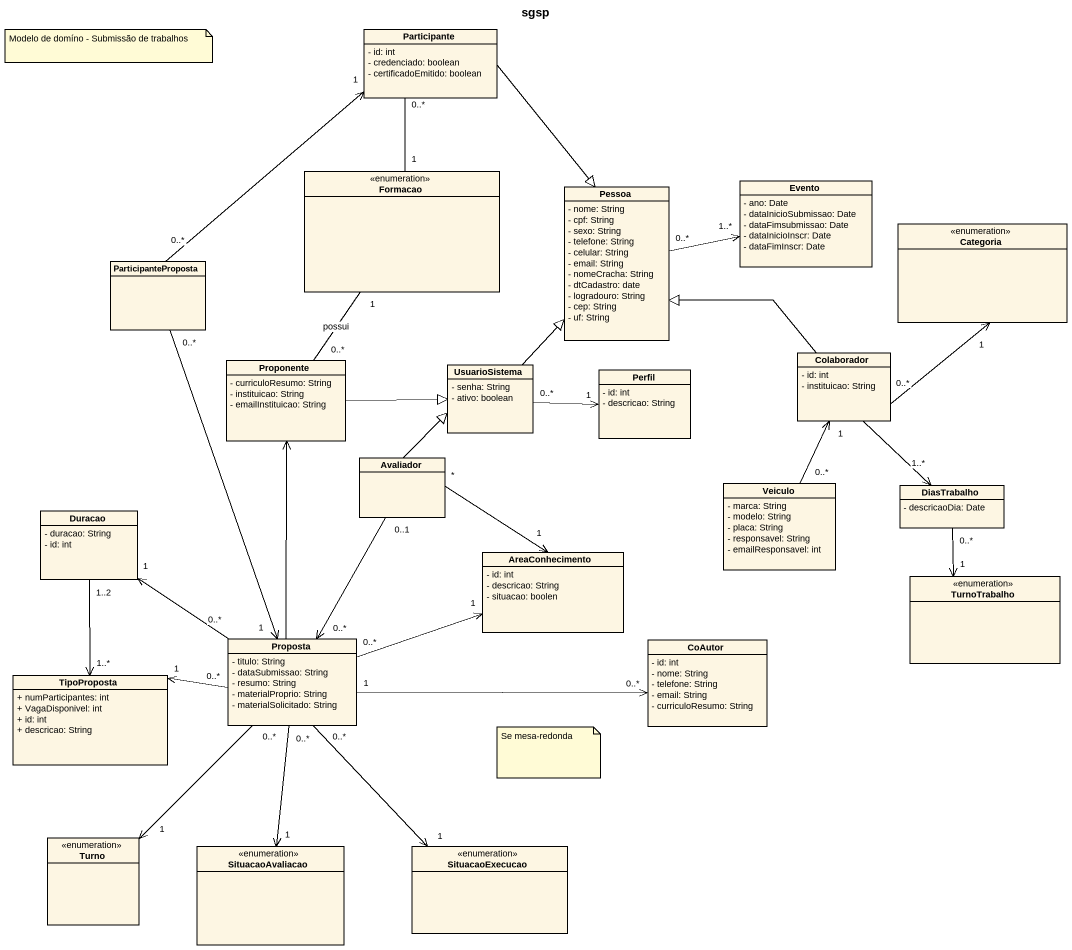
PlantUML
@startuml
title sgsp
hide circle
hide empty members
skinparam classAttributeIconSize 0
class Participante {
  - id: int
  - credenciado: boolean
  - certificadoEmitido: boolean
}
enum Formacao
class Pessoa {
  - nome: String
  - cpf: String
  - sexo: String
  - telefone: String
  - celular: String
  - email: String
  - nomeCracha: String
  - dtCadastro: date
  - logradouro: String
  - cep: String
  - uf: String
}
class Evento {
  - ano: Date
  - dataInicioSubmissao: Date
  - dataFimsubmissao: Date
  - dataInicioInscr: Date
  - dataFimInscr: Date
}
enum Categoria
class ParticipanteProposta
class Colaborador {
  - id: int
  - instituicao: String
}
class Proponente {
  - curriculoResumo: String
  - instituicao: String
  - emailInstituicao: String
}
class UsuarioSistema {
  - senha: String
  - ativo: boolean
}
class Perfil {
  - id: int
  - descricao: String
}
class Avaliador
class Duracao {
  - duracao: String
  - id: int
}
class Veiculo {
  - marca: String
  - modelo: String
  - placa: String
  - responsavel: String
  - emailResponsavel: int
}
class DiasTrabalho {
  - descricaoDia: Date
}
class AreaConhecimento {
  - id: int
  - descricao: String
  - situacao: boolen
}
enum TurnoTrabalho
class Proposta {
  - titulo: String
  - dataSubmissao: String
  - resumo: String
  - materialProprio: String
  - materialSolicitado: String
}
class CoAutor {
  - id: int
  - nome: String
  - telefone: String
  - email: String
  - curriculoResumo: String
}
class TipoProposta {
  + numParticipantes: int
  + VagaDisponivel: int
  + id: int
  + descricao: String
}
enum Turno
enum SituacaoAvaliacao
enum SituacaoExecucao
Participante --|> Pessoa
Formacao "1" -up- "0..*" Participante
Pessoa "0..*" -right-> "1..*" Evento
ParticipanteProposta "0..*" -up-> "1" Participante
ParticipanteProposta "0..*" --> "1" Proposta
Colaborador -left-|> Pessoa
Colaborador "0..*" -up-> "1" Categoria
Colaborador --> "1..*" DiasTrabalho
Proponente "0..*" -up- "1" Formacao : possui
Proponente -right-|> UsuarioSistema
UsuarioSistema -up-|> Pessoa
UsuarioSistema "0..*" -right-> "1" Perfil
Avaliador -up-|> UsuarioSistema
Avaliador "*" --> "1" AreaConhecimento
Avaliador "0..1" --> "0..*" Proposta
Duracao "1..2" --> "1..*" TipoProposta
Veiculo "0..*" -up-> "1" Colaborador
DiasTrabalho "0..*" --> "1" TurnoTrabalho
Proposta -up-> Proponente
Proposta "0..*" -up-> "1" Duracao
Proposta "0..*" -right-> "1" AreaConhecimento
Proposta "1" -right-> "0..*" CoAutor
Proposta "0..*" -left-> "1" TipoProposta
Proposta "0..*" --> "1" Turno
Proposta "0..*" --> "1" SituacaoAvaliacao
Proposta "0..*" --> "1" SituacaoExecucao
note as N1
  Modelo de domíno - Submissão de trabalhos
end note
note as N2
  Se mesa-redonda
end note
@enduml
